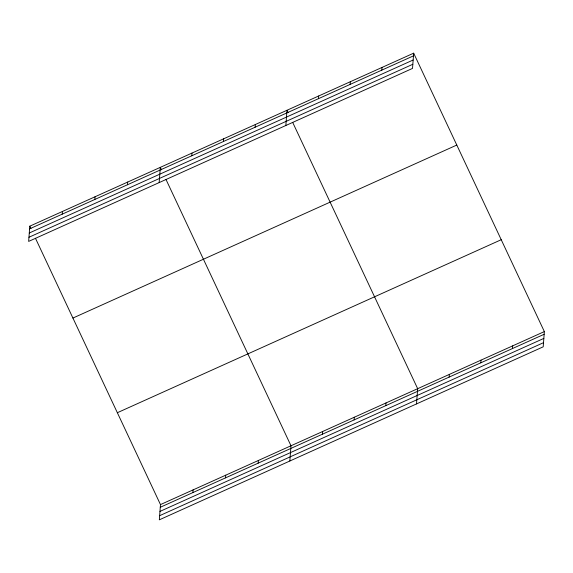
<?xml version="1.0" encoding="UTF-8"?>
<svg xmlns="http://www.w3.org/2000/svg" width="573" height="573" viewBox="0 0 573 573"><rect width="100%" height="100%" fill="white"/><g stroke="black" fill="none" stroke-linecap="round" stroke-linejoin="round"><path stroke-width="0.86" d="M29.796 226.177L28.65 241.412L412.524 68.409L413.67 53.174L29.796 226.177L30.928 228.598M62.221 214.159L62.421 211.473M94.853 199.454L95.054 196.768M127.478 184.742L127.686 182.064M159.165 182.586L160.311 167.359L161.45 169.78M35.469 238.268L160.476 504.591L159.33 519.826L543.204 346.823L544.35 331.588L413.67 53.174M191.783 155.77L191.984 153.084M192.908 492.572L193.108 489.886M223.449 141.495L223.649 138.816M225.533 477.861L225.733 475.182M255.121 127.22L255.322 124.542M258.165 463.156L258.366 460.477M285.848 125.501L286.987 110.267L288.126 112.688M289.852 461L290.991 445.773L165.984 179.449M318.459 98.678L318.66 95.999M322.463 434.184L322.663 431.498M350.124 84.403L350.332 81.724M354.128 419.909L354.336 417.23M381.797 70.135L381.998 67.449M385.801 405.634L386.001 402.955M416.528 403.908L417.674 388.68L292.667 122.357M449.139 377.091L449.339 374.405M480.811 362.816L481.012 360.138M512.477 348.549L512.677 345.863M29.595 228.863L413.47 55.86M29.28 233.003L413.154 60M28.958 237.265L412.832 64.269M72.921 318.058L456.796 145.055M117.35 412.718L501.225 239.715M160.476 504.591L544.35 331.588M160.275 507.277L544.149 334.274M159.967 511.417L543.834 338.414M159.645 515.679L543.519 342.683"/></g></svg>
